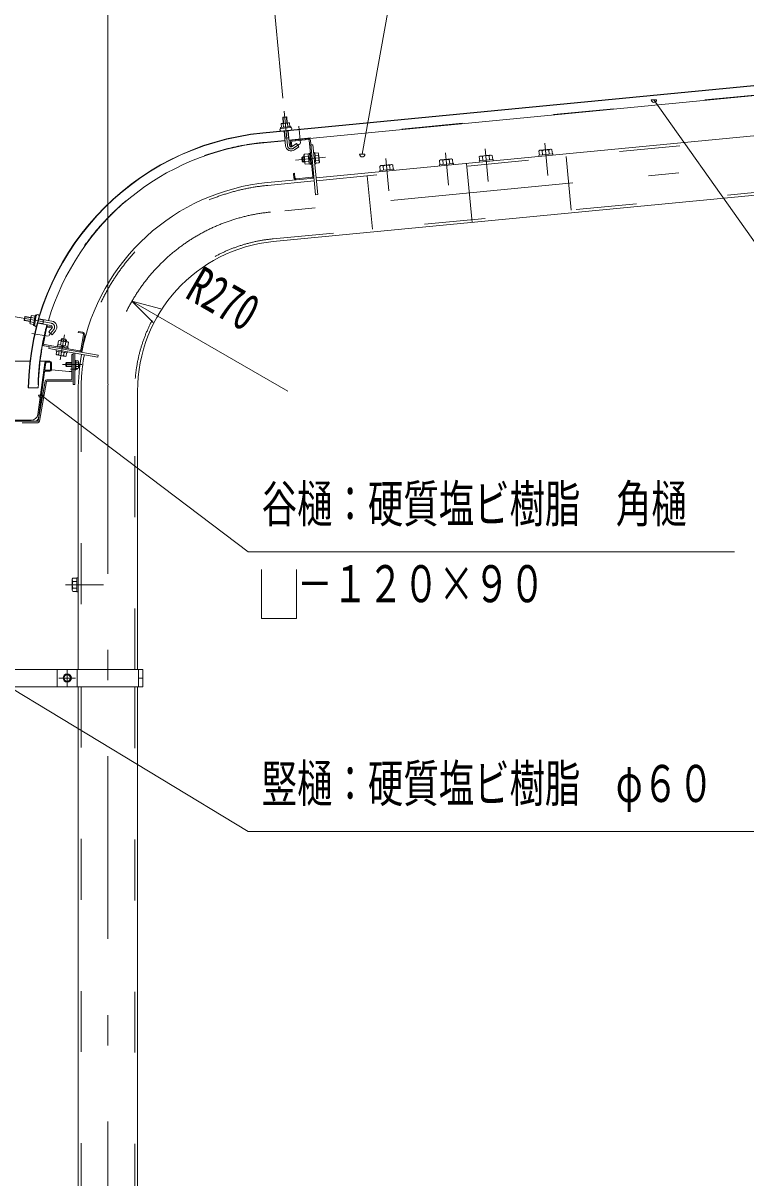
# Model space of a CAD drawing. Units: millimetres, scale not verified. Extents: x -31546 to 31551, y -14700 to 14700.
# Drawn here: x 21508 to 25307, y 5205 to 11276 of the extents above; entities that cross this region are included whole.
import ezdxf
from ezdxf.enums import TextEntityAlignment as Align

# ---------------------------------------------------------------- set-up
doc = ezdxf.new("R2010")
doc.units = ezdxf.units.MM
doc.header["$LTSCALE"] = 80
doc.linetypes.add('USER2', pattern=[10, 4, -6])
doc.linetypes.add('USER3', pattern=[24, 12, -5, 2, -5])
for name, color, linetype, lineweight in [('0-6_2-02BOLD', 7, 'Continuous', 18), ('0-7_2-12HIDDEN', 3, 'USER2', 18), ('0-8_2-22CENTER', 3, 'USER3', 18), ('0-9_2-42THIN', 4, 'Continuous', 18), ('0-A_2-52DIM', 3, 'Continuous', 18)]:
    doc.layers.add(name, color=color, linetype=linetype, lineweight=lineweight)
doc.styles.add('ＭＳ ゴシック', font='')
doc.styles.get('ＭＳ ゴシック').set_extended_font_data('MS Gothic')

msp = doc.modelspace()

# ---------------------------------------------------------------- linework, layer by layer
at = {"layer": '0-6_2-02BOLD'}
for p, q in [((22767.82, 10698.56), (28260.88, 11227.48)), ((28202.87, 11220.14), (22768, 10696.82)), ((22905.25, 10659.04), (25410.16, 10900.24)), ((22872.59, 10779.1), (22875.55, 10748.4)), ((22874.85, 10746.56), (22876.58, 10728.71)), ((22899.2, 10730.89), (22897.48, 10748.73)), ((22879.48, 10707.55), (22886.88, 10630.68)), ((22907.79, 10632.69), (22900.39, 10709.56)), ((25562.68, 10703.95), (23048, 10461.82)), ((22884.34, 10657.03), (22772.86, 10646.3)), ((22883.1, 10669.97), (22904, 10671.99)), ((23006.12, 10663.13), (22923.9, 10655.21)), ((22934.46, 10609.01), (22956.68, 10624.85)), ((23030.21, 10471.35), (23012.23, 10658.09)), ((23031.23, 10636.01), (23020.09, 10634.94)), ((22977.87, 10573.03), (22984.84, 10573.7)), ((22987.35, 10573.07), (23007.56, 10575.02)), ((23008.15, 10568.91), (23015.8, 10562.62)), ((23042.41, 10578.37), (23059.14, 10579.98)), ((23924.91, 10553.29), (23922.86, 10574.53)), ((23957.05, 10577.82), (23959.1, 10556.58)), ((23976.2, 10558.23), (23974.15, 10579.46)), ((24238.49, 10583.48), (24236.44, 10604.72)), ((24270.64, 10608.01), (24272.68, 10586.77)), ((24287.73, 10609.66), (24289.78, 10588.42)), ((24292.16, 10588.65), (24292.83, 10581.68)), ((23010.08, 10548.87), (22989.87, 10546.92)), ((23008.83, 10561.94), (23016.47, 10555.64)), ((23046.52, 10535.68), (23040.95, 10535.15)), ((23061.66, 10553.84), (23044.93, 10552.22)), ((23062.93, 10540.76), (23046.19, 10539.15)), ((23402.32, 10502.97), (23400.27, 10524.21)), ((23434.47, 10527.5), (23436.52, 10506.26)), ((23453.61, 10507.91), (23451.57, 10529.15)), ((23713.82, 10554.4), (23715.87, 10533.17)), ((23750.06, 10536.45), (23748.02, 10557.69)), ((23838.15, 10537.9), (23868.05, 10227.49)), ((23905.42, 10551.41), (23906.09, 10544.44)), ((23036.86, 10460.74), (22792.98, 10437.26)), ((22942.95, 10457.33), (23025.17, 10465.25)), ((23382.83, 10501.09), (23383.5, 10494.12)), ((21514.96, 9711.84), (21518.62, 9732.52)), ((21550.87, 9727.7), (21568.52, 9724.59)), ((21590.84, 9721.11), (21659.16, 9709.06)), ((21611, 9693.57), (21615.09, 9716.84)), ((21564.58, 9702.21), (21546.91, 9705.32)), ((21655.06, 9685.8), (21584.42, 9698.25)), ((21630.09, 9672.5), (21615.83, 9591.69)), ((21636.66, 9677.58), (21660.1, 9673.45)), ((21703.56, 9583.34), (21707.08, 9603.34)), ((21732.95, 9598.78), (21729.42, 9578.78)), ((21797.97, 9649.14), (21821.41, 9645.01)), ((21811.6, 9557.17), (21825.95, 9638.52)), ((21831.48, 9637.54), (21817.12, 9556.2)), ((21620.36, 9585.21), (21805.12, 9552.63)), ((21697.48, 9548.87), (21694.55, 9532.31)), ((21709.6, 9582.28), (21715.27, 9574.16)), ((21722.17, 9572.95), (21716.49, 9581.06)), ((21723.35, 9544.31), (21720.42, 9527.75)), ((21739.71, 9541.42), (21740.68, 9546.94)), ((21779.57, 9375.32), (21779.57, 9540.08)), ((21544.09, 9497.82), (21207.95, 9497.82)), ((21585.47, 9218.44), (21621.75, 9490.22)), ((21649.02, 9497.82), (21596.95, 9497.82)), ((21626.96, 9489.53), (21622.29, 9454.53)), ((21630.43, 9492.57), (21649.02, 9492.57)), ((21652.52, 9489.07), (21652.52, 9454.07)), ((21657.77, 9454.07), (21657.77, 9489.07)), ((21736.17, 9490.82), (21763.47, 9490.82)), ((21785.17, 9490.42), (21797.4, 9490.42)), ((21797.4, 9470.21), (21785.17, 9470.21)), ((21620.65, 9442.28), (21588.04, 9198)), ((21624.12, 9445.32), (21649.02, 9445.32)), ((21649.02, 9450.57), (21625.75, 9450.57)), ((21749.72, 9444.7), (21657.7, 9452.98)), ((21535.2, 9358.78), (21587.7, 9358.78)), ((21586.27, 9184.26), (21623.04, 9392.77)), ((21630.96, 9391.37), (21594.2, 9182.87)), ((21632.69, 9400.87), (21761.72, 9400.87)), ((21761.72, 9392.82), (21632.69, 9392.82)), ((21797.6, 7878.4), (21797.6, 9341.41)), ((22109.45, 9341.41), (22109.45, 7878.4)), ((21584.55, 9182.82), (21167.49, 9182.82)), ((21201.25, 9188.07), (21550.78, 9188.07)), ((21502.02, 9174.77), (21584.55, 9174.77)), ((21769.26, 8357.26), (21790.59, 8357.26)), ((21769.26, 8340.08), (21790.59, 8340.08)), ((21790.59, 8359.65), (21797.6, 8359.65)), ((21790.59, 8305.73), (21769.26, 8305.73)), ((21686.99, 7878.4), (21686.99, 7787.41)), ((21791.98, 7787.41), (21791.98, 7878.4)), ((22115.03, 7878.4), (22115.03, 7787.41)), ((22115.03, 7832.91), (22136.38, 7832.91)), ((21797.6, 1063.9), (21797.6, 7787.41)), ((22109.45, 7787.41), (22109.45, 1063.9))]:
    msp.add_line(p, q, dxfattribs=at)
for points in [[(22822.88, 10126.85), (28146.96, 10639.49), (28117.07, 10949.91), (28099.65, 10948.23)], [(22865.26, 10727.63), (22863.54, 10745.47), (22866.41, 10747.51), (22905.6, 10751.29), (22908.79, 10749.83), (22910.52, 10731.98)], [(22896.45, 10750.41), (22893.49, 10781.11), (22891.58, 10782.69), (22874.17, 10781.01), (22872.59, 10779.1), (22893.49, 10781.11)], [(22918.86, 10649.1), (22921.14, 10625.41), (22915.57, 10624.87), (22913.29, 10648.56)], [(22956.68, 10624.85), (22944.48, 10641.94), (22922.27, 10626.11)], [(23017.81, 10658.63), (23045.25, 10373.65), (23056.39, 10374.72), (23031.23, 10636.01)], [(22987.53, 10545.83), (22980.56, 10545.16), (22974.83, 10549.88), (22973.15, 10567.3), (22977.87, 10573.03), (22980.56, 10545.16)], [(23006.31, 10588.1), (22986.09, 10586.15), (22984.07, 10581.71), (22988.29, 10537.81), (22991.13, 10533.85), (23011.35, 10535.79)], [(23018.42, 10535.44), (23011.45, 10534.77), (23006.21, 10589.12), (23013.18, 10589.79)], [(23018.52, 10592.76), (23012.94, 10592.23), (23018.65, 10533), (23024.22, 10533.53)], [(23046.52, 10535.68), (23040.81, 10594.91), (23035.24, 10594.38)], [(23041.15, 10591.45), (23057.89, 10593.06), (23060.71, 10589.09), (23064.94, 10545.19), (23062.93, 10540.76)], [(23974.15, 10579.46), (23968.4, 10582.09), (23910.91, 10576.55), (23905.76, 10572.88), (23907.8, 10551.64)], [(24292.16, 10588.65), (24219, 10581.6), (24219.67, 10574.63)], [(24221.39, 10581.83), (24219.34, 10603.07), (24224.49, 10606.74), (24281.98, 10612.28), (24287.73, 10609.66)], [(23382.83, 10501.09), (23456, 10508.14), (23456.66, 10501.17)], [(23451.57, 10529.15), (23445.81, 10531.77), (23388.32, 10526.23), (23383.18, 10522.56), (23385.22, 10501.32)], [(23770.22, 10531.36), (23769.55, 10538.33), (23696.39, 10531.28), (23697.05, 10524.32)], [(23698.77, 10531.51), (23696.73, 10552.76), (23701.88, 10556.43), (23759.36, 10561.96), (23765.12, 10559.34), (23767.16, 10538.1)], [(23905.42, 10551.41), (23978.58, 10558.46), (23979.25, 10551.49)], [(22931.26, 10461.83), (22928.99, 10485.51), (22934.57, 10486.05), (22936.85, 10462.37)], [(21545.34, 9706.48), (21514.96, 9711.84), (21513.54, 9713.87), (21516.58, 9731.1), (21518.62, 9732.52), (21548.98, 9727.16)], [(21570.5, 9735.79), (21552.84, 9738.9), (21550.58, 9736.21), (21543.74, 9697.43), (21544.94, 9694.13), (21562.6, 9691.01)], [(21660.09, 9673.45), (21661.07, 9678.97), (21637.63, 9683.1)], [(21677.83, 9657.79), (21660.28, 9636.89), (21642.18, 9652.08), (21659.73, 9672.98)], [(21822.38, 9650.52), (21798.95, 9654.65), (21797.97, 9649.14)], [(21742.36, 9576.5), (21745.89, 9596.5), (21742.16, 9599.63), (21698.72, 9607.29), (21694.14, 9605.63), (21690.62, 9585.62)], [(21706.66, 9605.89), (21707.87, 9612.78), (21735.44, 9607.92), (21734.22, 9601.04)], [(21707.87, 9612.78), (21713.95, 9617.05), (21731.18, 9614), (21735.44, 9607.92)], [(21619.39, 9579.69), (21902.66, 9529.75), (21900.72, 9518.71), (21642.45, 9564.25), (21644.4, 9575.28)], [(21739.71, 9541.42), (21681.11, 9551.75), (21682.08, 9557.27)], [(21684.55, 9551.15), (21681.62, 9534.59), (21685.36, 9531.46), (21728.78, 9523.8)], [(21743.6, 9563.48), (21744.57, 9568.99), (21685.98, 9579.33), (21685, 9573.81)], [(21688.39, 9578.9), (21689.61, 9585.8), (21743.37, 9576.32), (21742.16, 9569.42)], [(21728.78, 9523.8), (21733.36, 9525.47), (21736.28, 9542.02)], [(21763.47, 9402.62), (21763.47, 9532.82), (21771.52, 9532.82)], [(21771.52, 9541.49), (21771.52, 9375.32), (21779.57, 9375.32)], [(21763.47, 9469.82), (21736.17, 9469.82), (21736.17, 9490.82), (21732.67, 9487.32), (21732.67, 9473.32), (21736.17, 9469.82)], [(21779.57, 9502.19), (21785.17, 9502.19), (21785.17, 9458.44), (21779.57, 9458.44)], [(21785.17, 9460.11), (21797.4, 9460.11), (21799.17, 9463.17), (21799.17, 9497.47), (21797.4, 9500.53), (21785.17, 9500.53)], [(21790.59, 8288.55), (21769.26, 8288.55), (21766.09, 8294.03), (21766.09, 8351.78), (21769.26, 8357.26)], [(21790.59, 8359.65), (21790.59, 8286.15), (21797.6, 8286.15)], [(20894.79, 7878.4), (22136.38, 7878.4), (22136.38, 7787.41), (20894.79, 7787.41)]]:
    msp.add_lwpolyline(points, dxfattribs=at)
for points in [[(22915.76, 10732.49), (22860.02, 10727.12), (22860.56, 10721.54), (22916.29, 10726.92)], [(21561.69, 9685.82), (21567.2, 9684.85), (21576.92, 9739.99), (21571.41, 9740.97)], [(21757.43, 7843.01), (21739.92, 7853.12), (21722.42, 7843.01), (21722.42, 7822.81), (21739.92, 7812.69), (21757.43, 7822.81)]]:
    msp.add_lwpolyline(points, close=True, dxfattribs=at)
for radius in [21.88, 17.15]:
    msp.add_circle((21739.92, 7832.91), radius, dxfattribs=at)
for centre, radius, start, end in [((22869.99, 10737.75), 10.06, 61.11575, 121.11575), ((22889.61, 10711.96), 37.62, 77.91205, 113.08797), ((22903.93, 10741.02), 10.06, 69.88426, 129.88426), ((22898.51, 9341.41), 1363.42, 95.5, 179.26999), ((22898.51, 9341.41), 1361.67, 95.49997, 179.26906), ((22864.71, 10714.91), 7, 95.49939, 275.49939), ((22913.48, 10719.61), 7, 275.5002, 95.5002), ((22898.51, 9341.41), 1310.92, 95.5, 163.56755), ((22916.93, 10633.58), 30.18, 185.5, 305.5), ((22916.93, 10633.58), 9.19, 185.5, 305.5), ((22924.43, 10649.63), 11.2, 95.49878, 185.49857), ((22924.43, 10649.63), 5.6, 95.49878, 185.4908), ((23006.65, 10657.56), 11.2, 5.5027, 95.5027), ((23006.65, 10657.56), 5.6, 5.5027, 95.5027), ((22994.31, 10580.34), 10.07, 185.50095, 226.22777), ((23022.63, 10563.27), 36.61, 164.47554, 206.52635), ((23050.91, 10585.79), 10.07, 324.77412, 5.50095), ((23026.39, 10563.63), 36.61, 344.47554, 26.52635), ((23915.27, 10563.66), 13.24, 55.07169, 95.5), ((23944.27, 10531.31), 48.23, 74.6357, 116.3643), ((23966.57, 10568.61), 13.24, 95.5, 135.93115), ((24228.86, 10593.86), 13.24, 55.07169, 95.5), ((24257.86, 10561.5), 48.23, 74.6357, 116.3643), ((24280.15, 10598.8), 13.24, 95.5, 135.93115), ((22998.09, 10541.12), 10.07, 144.77412, 185.50095), ((23054.7, 10546.56), 10.07, 5.50095, 46.22777), ((23392.69, 10513.35), 13.24, 55.07169, 95.5), ((23421.69, 10481), 48.23, 74.6357, 116.3643), ((23443.99, 10518.29), 13.24, 95.5, 135.93115), ((23706.25, 10543.54), 13.24, 55.07169, 95.5), ((23735.24, 10511.19), 48.23, 74.6357, 116.3643), ((23757.53, 10548.48), 13.24, 95.5, 135.93115), ((22942.42, 10462.9), 11.2, 185.49792, 275.50047), ((22942.42, 10462.9), 5.6, 185.4908, 275.50047), ((23024.64, 10470.82), 5.6, 275.51155, 5.5027), ((23024.64, 10470.82), 11.2, 275.51155, 5.5027), ((22898.51, 9341.41), 1100.92, 95.49995, 169.34674), ((22898.51, 9341.41), 789.08, 95.49997, 180), ((21584.21, 9710.28), 37.62, 152.40454, 187.58046), ((21560.03, 9731.86), 10.06, 144.37675, 204.37675), ((21584.52, 9735.1), 8.33, 349.98529, 169.98529), ((21554.11, 9698.28), 10.06, 135.60825, 195.60825), ((21573.61, 9687.27), 5.89, 169.99226, 349.99226), ((22898.51, 9341.41), 1310.92, 164.60568, 179.24075), ((21635.68, 9672.07), 5.6, 79.99323, 165.32008), ((21635.68, 9672.07), 11.2, 79.99802, 104.65372), ((21653.7, 9678.04), 7.88, 319.99751, 79.99751), ((21653.7, 9678.04), 31.5, 319.99908, 80.00153), ((21621.33, 9590.72), 5.6, 169.99348, 259.99348), ((21699.29, 9596.97), 10.07, 39.27045, 79.99727), ((21714.08, 9567.41), 36.61, 58.97464, 101.02545), ((21738.1, 9590.13), 10.07, 79.99727, 120.72409), ((21820.44, 9639.49), 5.6, 349.99348, 79.99348), ((21820.44, 9639.49), 11.2, 349.99789, 79.99687), ((21621.33, 9590.72), 11.2, 199.62607, 259.99783), ((21689.42, 9540.96), 10.07, 259.99727, 300.72409), ((21713.43, 9563.68), 36.61, 238.97464, 281.02545), ((22898.51, 9341.41), 1100.92, 169.9299, 180), ((21806.09, 9558.15), 11.2, 259.99789, 349.98904), ((21806.09, 9558.15), 5.6, 259.99348, 349.98463), ((22898.49, 9341.27), 1100.93, 169.92992, 172.2469), ((21630.43, 9489.07), 8.75, 90, 172.39801), ((21630.43, 9489.07), 3.5, 90, 172.39581), ((21649.02, 9489.07), 8.75, 0, 90), ((21649.02, 9489.07), 3.5, 0, 90), ((21728.21, 9534.12), 10.07, 219.27045, 259.99727), ((21791.05, 9495.47), 8.11, 321.46858, 0), ((21769.38, 9480.32), 29.79, 340.1709, 19.83134), ((21791.06, 9465.16), 8.11, 0, 38.54625), ((21755.61, 9496.88), 52.5, 326.06525, 352.24725), ((21624.12, 9441.82), 3.5, 90, 172.39581), ((21625.75, 9454.07), 3.5, 172.39842, 270), ((21649.02, 9454.07), 3.5, 270, 0), ((21649.02, 9454.07), 8.75, 270, 0), ((21755.61, 9496.88), 52.5, 263.55162, 278.60611), ((21755.61, 9496.88), 52.5, 297.14731, 315.54256), ((21632.69, 9391.07), 9.8, 90, 169.99991), ((21632.69, 9391.07), 1.75, 90, 169.99976), ((21761.72, 9402.62), 1.75, 270, 0), ((21761.72, 9402.62), 9.8, 270, 0), ((21550.78, 9223.07), 35, 270, 352.39714), ((21570.7, 9200.32), 17.5, 270, 352.39687), ((21584.55, 9184.57), 1.75, 270, 349.99976), ((21584.55, 9184.57), 9.8, 270, 350.00003), ((21814.32, 8322.9), 48.23, 159.13571, 200.86432), ((21779.34, 8348.67), 13.24, 180, 220.43117), ((21779.34, 8297.14), 13.24, 139.5717, 180)]:
    msp.add_arc(centre, radius, start, end, dxfattribs=at)
at = {"layer": '0-7_2-12HIDDEN'}
for p, q in [((25409.99, 10901.98), (22905.08, 10660.79)), ((23049.42, 10447.18), (25564.08, 10689.32)), ((22884.18, 10658.77), (22772.69, 10648.04)), ((22821.47, 10141.48), (28128.13, 10652.44)), ((24362.15, 10573.58), (24389.22, 10292.43)), ((22794.4, 10422.63), (23038.27, 10446.11)), ((23316.98, 10472.95), (23344.05, 10191.8)), ((21812.3, 9341.41), (21812.3, 7878.4)), ((22094.75, 7878.4), (22094.75, 9341.41)), ((21812.3, 7787.41), (21812.3, 1063.9)), ((22094.75, 1063.9), (22094.75, 7787.41))]:
    msp.add_line(p, q, dxfattribs=at)
for radius, start, end in [(1312.67, 95.5, 163.57619), (1086.22, 95.49997, 169.33789), (803.77, 95.49997, 180), (1312.67, 164.6129, 179.24178), (1086.22, 169.92896, 180)]:
    msp.add_arc((22898.51, 9341.41), radius, start, end, dxfattribs=at)
at = {"layer": '0-8_2-22CENTER'}
for p, q in [((22897.34, 10631.69), (22879.97, 10812.01)), ((28219.11, 10803.08), (22807.93, 10282.06)), ((22966.69, 10641.75), (22957.77, 10734.42)), ((22928.36, 10617.56), (22961.83, 10641.43)), ((24249.88, 10644.36), (24266.32, 10473.64)), ((23097.67, 10570.5), (22939.15, 10555.23)), ((23430.15, 10393.13), (23413.71, 10563.84)), ((23727.26, 10594.03), (23743.71, 10423.32)), ((23952.74, 10443.44), (23936.3, 10614.16)), ((21458.2, 9732.5), (21657.11, 9697.43)), ((21668.77, 9665.39), (21642.35, 9633.89)), ((21640.07, 9629.36), (21552.85, 9644.74)), ((21726.26, 9636.47), (21703.27, 9506.06)), ((21715.17, 9480.32), (21816.67, 9480.32)), ((21793.57, 9455.82), (21757.52, 9455.82)), ((21953.51, 9341.41), (21953.5, -1281.07)), ((21731.09, 8322.9), (21930.59, 8322.9)), ((21783.67, 7832.91), (21696.16, 7832.91)), ((21739.92, 7876.65), (21739.92, 7789.16))]:
    msp.add_line(p, q, dxfattribs=at)
for centre, radius, start, end in [((22916.93, 10633.58), 19.69, 185.5, 305.5), ((22898.51, 9341.41), 945, 95.49997, 180), ((21653.7, 9678.04), 19.69, 320.00002, 79.99762)]:
    msp.add_arc(centre, radius, start, end, dxfattribs=at)
at = {"layer": '0-9_2-42THIN'}
for p, q in [((22877.29, 10748.56), (22874.17, 10781.01)), ((22891.58, 10782.69), (22894.7, 10750.24)), ((22881.22, 10707.71), (22884.84, 10670.14)), ((22902.26, 10671.82), (22898.64, 10709.39)), ((22884.84, 10670.14), (22883.72, 10663.47)), ((22904.63, 10665.49), (22902.26, 10671.82)), ((22985.17, 10570.21), (22974.72, 10569.2)), ((22976.74, 10548.3), (22987.18, 10549.31)), ((21513.54, 9713.86), (21545.64, 9708.2)), ((21548.68, 9725.43), (21516.58, 9731.1)), ((21590.25, 9719.05), (21614.72, 9714.74)), ((21614.72, 9714.73), (21622.93, 9715.45)), ((21711.93, 9615.63), (21710.1, 9605.28)), ((21730.79, 9601.64), (21732.6, 9611.98)), ((21733.37, 9488.02), (21763.47, 9488.02)), ((21763.47, 9472.62), (21733.37, 9472.62))]:
    msp.add_line(p, q, dxfattribs=at)
msp.add_lwpolyline([(21618.83, 9692.19), (21611.36, 9695.67), (21584.99, 9700.32)], dxfattribs=at)
at = {"layer": '0-A_2-52DIM'}
for p, q in [((21953.51, 9377.93), (21953.51, 12365.45)), ((21953.52, 12365.45), (21953.52, 9377.93)), ((22873.26, 10881.69), (22823.3, 11400.62)), ((24837.62, 10872.44), (24809.62, 10872.44)), ((23304.43, 10586.06), (23276.43, 10586.06)), ((22080.11, 9813.91), (22232.24, 9773.14)), ((21616.83, 9320.38), (21588.83, 9320.38))]:
    msp.add_line(p, q, dxfattribs=at)
for points in [[(26416.02, 13565.9), (23826.02, 13565.9), (23290.43, 10586.06)], [(24823.62, 10872.44), (25786.01, 9512.9), (29426.01, 9512.9)], [(22191.48, 9702.54), (22080.11, 9813.91), (22898.51, 9341.41)], [(25246.38, 8496.09), (22691.37, 8496.09), (21602.83, 9320.38)], [(22761.37, 8403.61), (22761.37, 8146.09), (22945.67, 8146.09), (22945.67, 8403.61)], [(20859.97, 8133), (22691.37, 7026.09), (25491.38, 7026.09)]]:
    msp.add_lwpolyline(points, dxfattribs=at)
for centre in [(24823.62, 10872.44), (23290.43, 10586.06), (21602.83, 9320.38)]:
    msp.add_arc(centre, 14, 180, 0, dxfattribs=at)

# ---------------------------------------------------------------- texts
at = {"layer": '0-A_2-52DIM', "color": 7, "style": 'ＭＳ ゴシック', "width": 0.7}
msp.add_text('R270', height=195, rotation=330, dxfattribs=at).set_placement((22322.4, 9785.56), align=Align.BOTTOM_LEFT)
for s, p in [('谷樋：硬質塩ビ樹脂\u3000角樋', (22761.38, 8592.7)), ('\u3000－１２０×９０', (22761.37, 8172.69)), ('竪樋：硬質塩ビ樹脂\u3000φ６０', (22761.37, 7122.69))]:
    msp.add_text(s, height=195, dxfattribs=at).set_placement(p, align=Align.BOTTOM_LEFT)

doc.saveas('drawing.dxf')
